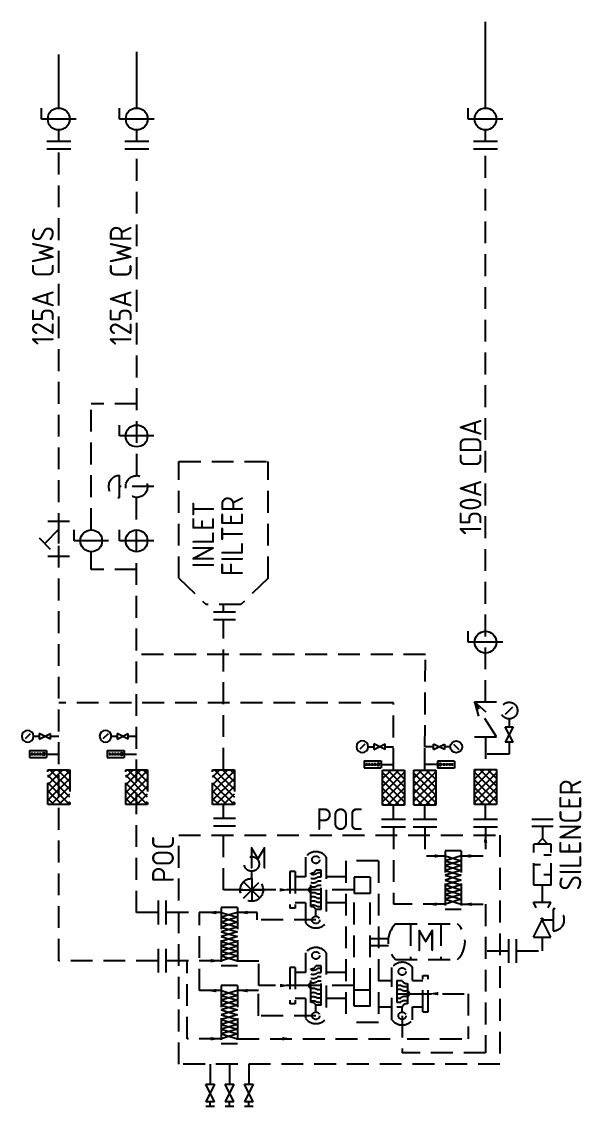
# Model space of a CAD drawing. Header units: millimetres. Extents: x -418 to 883, y -30 to 1351.
# Drawn here: x -331 to -267, y 639.8 to 763.9 of the extents above; entities that cross this region are included whole.
import ezdxf
from ezdxf.enums import TextEntityAlignment as Align

# ---------------------------------------------------------------- set-up
doc = ezdxf.new("R2010")
doc.units = ezdxf.units.MM
doc.header["$LTSCALE"] = 10
doc.linetypes.add('HIDDEN', pattern=[0.375, 0.25, -0.125])
for name, color, linetype in [('U-CDA-PIPE', 203, 'Continuous'), ('U-CDA-V', 2, 'Continuous'), ('U-CH-PIPE', 130, 'Continuous'), ('U-CH-V', 2, 'Continuous'), ('U-CW-V', 3, 'Continuous')]:
    doc.layers.add(name, color=color, linetype=linetype)
doc.styles.add('AA-TXT', font='isocp.shx', dxfattribs={"bigfont": 'chineset.shx'})

# ---------------------------------------------------------------- blocks, each defined once
blk = doc.blocks.new('A$C05D23F1C')
at = {"layer": 'U-CW-V', "color": 2}
for p, q in [((1.25, 0), (1.25, 3.95)), ((1.25, 3.95), (2.5, 3.95))]:
    blk.add_line(p, q, dxfattribs=at)
blk.add_circle((1.25, 1.98), 1.25, dxfattribs=at)
blk = doc.blocks.new('A$C5D640173')
at = {"layer": 'U-CDA-V'}
for p, q in [((0, 0), (0, 2.72)), ((0.88, 0), (0.88, 2.72))]:
    blk.add_line(p, q, dxfattribs=at)
blk = doc.blocks.new('A$C365B31E3')
at = {"layer": 'U-CH-V'}
h = blk.add_hatch(dxfattribs=at)
h.set_pattern_fill('ANSI37', color=2, scale=5, style=0)
h.set_pattern_definition([(45, (-252.0458, -353.4498), (-0.4419417, 0.4419417), []), (135, (-252.0458, -353.4498), (-0.4419417, -0.4419417), [])])
h.paths.add_polyline_path([(0, 2.5), (4, 2.5), (4, 0), (0, 0)])
at = {"layer": 'U-CH-V', "color": 2}
for p, q in [((0, 2.5), (4, 2.5)), ((0, 0), (0, 2.5)), ((4, 2.5), (4, 0)), ((4, 0), (0, 0))]:
    blk.add_line(p, q, dxfattribs=at)
blk = doc.blocks.new('A$C63832B58')
at = {"layer": 'U-CH-V'}
for p, q in [((-0.63, 2.56), (-0.63, -0.46)), ((-0.63, 2.56), (-0.63, -0.46)), ((-0.63, 2.56), (0.63, 2.56)), ((-0.63, 2.56), (0.63, 2.56)), ((-0.25, 2.15), (0.25, 2.15)), ((-0.25, 2.15), (0.25, 2.15)), ((0, 2.29), (0, 0.22)), ((0, 2.29), (0, 0.22)), ((0.63, 2.56), (0.63, -0.46)), ((0.63, 2.56), (0.63, -0.46)), ((-0.25, 1.65), (0.25, 1.65)), ((-0.25, 1.65), (0.25, 1.65)), ((-0.25, 1.14), (0.25, 1.14)), ((-0.25, 1.14), (0.25, 1.14)), ((-0.25, 0.64), (0.25, 0.64)), ((-0.25, 0.64), (0.25, 0.64)), ((-0.63, -0.46), (0.63, -0.46)), ((-0.63, -0.46), (0.63, -0.46)), ((0, -0.46), (0, -2.69)), ((0, -0.46), (0, -2.69))]:
    blk.add_line(p, q, dxfattribs=at)
blk.add_circle((0, 0), 0.223, dxfattribs=at)
blk.add_circle((0, 0), 0.223, dxfattribs=at)
blk = doc.blocks.new('A$C66643FB5')
at = {"layer": 'U-CW-V', "color": 2}
for p, q in [((0.6, 5.11), (1.52, 6.03)), ((1.06, 4.51), (1.06, 3.5)), ((1.56, 3.5), (0.56, 1.5)), ((1.56, 1.5), (0.56, 3.5)), ((0.56, 3.5), (1.56, 3.5)), ((1.56, 1.5), (0.56, 1.5)), ((1.06, 1.5), (1.06, 0))]:
    blk.add_line(p, q, dxfattribs=at)
blk.add_circle((1.06, 5.57), 1.06, dxfattribs=at)

msp = doc.modelspace()

# ---------------------------------------------------------------- hatches: boundary and pattern name
at = {"linetype": 'HIDDEN'}
h = msp.add_hatch(dxfattribs=at)
h.set_pattern_fill('ANSI37', color=252, scale=5, angle=-90, style=0)
h.set_pattern_definition([(315, (-681.47613, 930.36163), (0.4419417, 0.4419417), []), (45, (-681.47613, 930.36163), (-0.4419417, 0.4419417), [])])
h.paths.add_polyline_path([(-325.52, 678.32), (-325.52, 674.32), (-328.03, 674.32), (-328.03, 678.32)])
h = msp.add_hatch(dxfattribs=at)
h.set_pattern_fill('ANSI37', color=252, scale=5, angle=-90, style=0)
h.set_pattern_definition([(315, (-672.5576, 930.36163), (0.4419417, 0.4419417), []), (45, (-672.5576, 930.36163), (-0.4419417, 0.4419417), [])])
h.paths.add_polyline_path([(-316.6, 678.32), (-316.6, 674.32), (-319.11, 674.32), (-319.11, 678.32)])
h = msp.add_hatch(dxfattribs=at)
h.set_pattern_fill('ANSI37', color=252, scale=5, angle=-90, style=0)
h.set_pattern_definition([(315, (-662.61973, 930.36163), (0.4419417, 0.4419417), []), (45, (-662.61973, 930.36163), (-0.4419417, 0.4419417), [])])
h.paths.add_polyline_path([(-306.67, 678.32), (-306.67, 674.32), (-309.17, 674.32), (-309.17, 678.32)])

# ---------------------------------------------------------------- linework, layer by layer
at = {"color": 252, "linetype": 'HIDDEN'}
for p, q in [((-326.77, 656.45), (-326.77, 749.37)), ((-317.84, 711.98), (-317.84, 749.37)), ((-277.92, 686.07), (-277.92, 749.37)), ((-323.05, 705.77), (-323.05, 720.21)), ((-317.86, 720.21), (-323.05, 720.21)), ((-313.01, 713.6), (-302.82, 713.6)), ((-313.01, 700.23), (-313.01, 713.6)), ((-302.82, 700.23), (-302.82, 713.6)), ((-319.83, 709.48), (-319.83, 711.99)), ((-315.88, 710.73), (-319.83, 710.73)), ((-317.86, 661.97), (-317.86, 709.48)), ((-325.54, 706.71), (-328.01, 706.71)), ((-326.79, 706.71), (-326.79, 702.71)), ((-326.79, 705.8), (-328.38, 704.22)), ((-329.01, 704.85), (-327.74, 703.58)), ((-329.01, 704.85), (-327.74, 703.58)), ((-325.54, 702.71), (-328.01, 702.71)), ((-323.05, 701.25), (-323.05, 703.27)), ((-317.86, 701.25), (-323.05, 701.25)), ((-313.01, 700.23), (-309.91, 697.24)), ((-302.82, 700.23), (-305.92, 697.24)), ((-305.92, 697.24), (-309.91, 697.24)), ((-307.92, 696.34), (-307.92, 697.24)), ((-306.56, 696.34), (-309.28, 696.34)), ((-306.56, 695.46), (-309.28, 695.46)), ((-307.92, 678.32), (-307.92, 695.46)), ((-284.8, 691.51), (-317.86, 691.51)), ((-284.85, 680.9), (-284.8, 691.51)), ((-288.46, 685.99), (-326.77, 685.99)), ((-288.46, 678.27), (-288.46, 685.99)), ((-279.17, 686.07), (-277.88, 684.96)), ((-279.17, 686.07), (-278.73, 684.43)), ((-279.17, 686.07), (-276.66, 686.07)), ((-276.66, 682.07), (-279.17, 686.07)), ((-275.63, 684.68), (-274.81, 685.5)), ((-275.22, 684.14), (-275.22, 683.24)), ((-274.77, 683.24), (-275.67, 681.45)), ((-274.77, 681.45), (-275.67, 683.24)), ((-275.67, 683.24), (-274.77, 683.24)), ((-279.17, 682.07), (-276.66, 682.07)), ((-277.92, 682.07), (-277.92, 678.33)), ((-284.85, 678.27), (-284.85, 680.9)), ((-274.77, 681.45), (-275.67, 681.45)), ((-275.22, 681.45), (-275.22, 680.1)), ((-275.22, 680.1), (-277.92, 680.1)), ((-328.03, 674.32), (-328.03, 678.32)), ((-328.03, 678.32), (-325.52, 678.32)), ((-325.52, 678.32), (-325.52, 674.32)), ((-319.11, 674.32), (-319.11, 678.32)), ((-319.11, 678.32), (-316.6, 678.32)), ((-316.6, 678.32), (-316.6, 674.32)), ((-309.17, 674.32), (-309.17, 678.32)), ((-309.17, 678.32), (-306.67, 678.32)), ((-306.67, 678.32), (-306.67, 674.32)), ((-325.52, 674.32), (-328.03, 674.32)), ((-316.6, 674.32), (-319.11, 674.32)), ((-306.67, 674.32), (-309.17, 674.32)), ((-307.92, 672.75), (-307.92, 674.32)), ((-288.46, 672.57), (-288.46, 674.27)), ((-284.85, 672.57), (-284.85, 674.27)), ((-277.92, 672.62), (-277.92, 674.33)), ((-306.56, 672.75), (-309.28, 672.75)), ((-306.56, 671.87), (-309.28, 671.87)), ((-307.92, 664.56), (-307.92, 671.87)), ((-288.46, 671.73), (-288.46, 662.92)), ((-284.85, 671.73), (-284.85, 668.44)), ((-277.92, 671.73), (-277.92, 668.44)), ((-272.62, 672.64), (-270.19, 672.64)), ((-272.62, 671.85), (-270.19, 671.85)), ((-271.41, 671.85), (-271.41, 670.46)), ((-272.01, 669.8), (-271.41, 670.46)), ((-270.8, 669.8), (-271.41, 670.46)), ((-307.92, 664.56), (-307.92, 669.68)), ((-270.4, 669.8), (-272.41, 669.8)), ((-272.41, 665.1), (-272.41, 669.8)), ((-270.4, 665.1), (-270.4, 669.8)), ((-298.52, 668.32), (-298.52, 666.05)), ((-296.15, 668.32), (-296.15, 660.81)), ((-284.68, 668.44), (-282.56, 668.44)), ((-282.56, 669.04), (-282.56, 662.33)), ((-280.7, 669.04), (-282.56, 669.04)), ((-282.56, 668.44), (-280.7, 667.89)), ((-280.7, 668.44), (-282.56, 667.89)), ((-280.7, 669.04), (-280.7, 662.33)), ((-280.7, 668.44), (-277.92, 668.44)), ((-271.24, 668.56), (-270.4, 668.56)), ((-296.74, 666.82), (-297.34, 666.82)), ((-296.74, 662.3), (-296.74, 666.82)), ((-293.91, 667.87), (-293.91, 649.38)), ((-290.18, 667.87), (-293.91, 667.87)), ((-290.18, 667.87), (-290.18, 649.38)), ((-280.7, 667.89), (-282.56, 667.34)), ((-282.56, 667.89), (-280.7, 667.34)), ((-282.56, 667.34), (-280.7, 666.79)), ((-280.7, 667.34), (-282.56, 666.79)), ((-280.7, 666.79), (-282.56, 666.24)), ((-282.56, 666.79), (-280.7, 666.24)), ((-272.41, 667.45), (-271.62, 667.45)), ((-305.62, 665.49), (-303.76, 663.63)), ((-305.62, 663.63), (-303.76, 665.49)), ((-304.69, 665.88), (-304.69, 666.69)), ((-304.69, 665.88), (-304.69, 663.25)), ((-300.31, 666.65), (-300.31, 662.48)), ((-299.71, 666.65), (-300.31, 666.65)), ((-299.71, 666.65), (-299.71, 662.48)), ((-298.52, 666.05), (-299.71, 666.05)), ((-297.93, 662.64), (-297.93, 666.49)), ((-296.74, 666.51), (-297.17, 666.51)), ((-296.74, 666.02), (-297.17, 666.02)), ((-296.74, 665.54), (-297.17, 665.54)), ((-293.91, 666.05), (-296.15, 666.05)), ((-291.11, 666.01), (-292.97, 666.01)), ((-292.97, 666.01), (-292.97, 664.15)), ((-291.11, 666.01), (-291.11, 664.15)), ((-282.56, 666.24), (-280.7, 665.68)), ((-280.7, 666.24), (-282.56, 665.68)), ((-280.7, 665.68), (-282.56, 665.13)), ((-282.56, 665.68), (-280.7, 665.13)), ((-271.24, 666.34), (-270.4, 666.34)), ((-306, 664.56), (-307.92, 664.56)), ((-298.19, 664.56), (-307, 664.56)), ((-306, 664.56), (-303.38, 664.56)), ((-296.74, 664.56), (-297.93, 664.56)), ((-296.74, 665.06), (-297.17, 665.06)), ((-292.97, 664.56), (-296.74, 664.56)), ((-282.56, 665.13), (-280.7, 664.58)), ((-280.7, 665.13), (-282.56, 664.58)), ((-280.7, 664.58), (-282.56, 664.03)), ((-282.56, 664.58), (-280.7, 664.03)), ((-270.4, 665.1), (-272.41, 665.1)), ((-271.43, 665.1), (-271.43, 663.14)), ((-298.52, 663.07), (-299.71, 663.07)), ((-298.52, 663.07), (-298.52, 660.81)), ((-296.74, 664.07), (-297.17, 664.07)), ((-296.74, 663.58), (-297.17, 663.58)), ((-296.74, 663.1), (-297.17, 663.1)), ((-293.91, 663.07), (-296.15, 663.07)), ((-292.97, 653.1), (-292.97, 664.15)), ((-291.11, 664.15), (-292.97, 664.15)), ((-291.11, 653.1), (-291.11, 664.15)), ((-282.56, 664.03), (-280.7, 663.48)), ((-280.7, 664.03), (-282.56, 663.48)), ((-280.7, 663.48), (-282.56, 662.92)), ((-282.56, 663.48), (-280.7, 662.92)), ((-270.43, 659.14), (-272.43, 663.14)), ((-272.43, 659.14), (-270.43, 663.14)), ((-272.43, 663.14), (-270.43, 663.14)), ((-270.43, 663.14), (-270.43, 663.14)), ((-315.41, 661.97), (-317.86, 661.97)), ((-308.19, 661.97), (-314.53, 661.97)), ((-310.67, 653.03), (-310.67, 661.97)), ((-308.19, 662.56), (-308.19, 655.86)), ((-306.33, 662.56), (-308.19, 662.56)), ((-306.33, 661.97), (-308.19, 661.42)), ((-308.19, 661.97), (-306.33, 661.42)), ((-306.33, 662.56), (-306.33, 655.86)), ((-304.07, 661.97), (-306.33, 661.97)), ((-304.07, 661.12), (-304.07, 661.97)), ((-299.71, 662.48), (-300.31, 662.48)), ((-297.34, 661.55), (-297.34, 662.3)), ((-296.74, 662.3), (-297.34, 662.3)), ((-296.74, 662.62), (-297.17, 662.62)), ((-282.56, 662.92), (-288.46, 662.92)), ((-282.56, 662.92), (-284.68, 662.92)), ((-280.7, 662.33), (-282.56, 662.33)), ((-280.7, 662.92), (-277.92, 662.92)), ((-277.92, 662.92), (-277.92, 645.91)), ((-270.17, 662.39), (-270.17, 659.87)), ((-308.19, 661.42), (-306.33, 660.86)), ((-306.33, 661.42), (-308.19, 660.86)), ((-306.33, 660.86), (-308.19, 660.31)), ((-308.19, 660.86), (-306.33, 660.31)), ((-297.34, 661.12), (-304.07, 661.12)), ((-288.23, 660.66), (-281.11, 660.66)), ((-286.5, 660.66), (-286.5, 656.58)), ((-283.04, 660.66), (-283.04, 656.58)), ((-271.43, 661.14), (-270.17, 661.14)), ((-308.19, 660.31), (-306.33, 659.76)), ((-306.33, 660.31), (-308.19, 659.76)), ((-306.33, 659.76), (-308.19, 659.21)), ((-308.19, 659.76), (-306.33, 659.21)), ((-308.19, 659.21), (-306.33, 658.66)), ((-306.33, 659.21), (-308.19, 658.66)), ((-306.33, 658.66), (-308.19, 658.1)), ((-308.19, 658.66), (-306.33, 658.1)), ((-308.19, 658.1), (-306.33, 657.55)), ((-306.33, 658.1), (-308.19, 657.55)), ((-291.11, 659), (-289.05, 659)), ((-291.11, 658.19), (-289.04, 658.19)), ((-272.43, 659.14), (-270.43, 659.14)), ((-271.43, 659.14), (-271.43, 657.6)), ((-306.33, 657.55), (-308.19, 657)), ((-308.19, 657.55), (-306.33, 657)), ((-308.19, 657), (-306.33, 656.45)), ((-306.33, 657), (-308.19, 656.45)), ((-298.52, 657.36), (-298.52, 655.1)), ((-296.15, 657.36), (-296.15, 649.86)), ((-275.24, 657.56), (-277.92, 657.56)), ((-274.36, 657.6), (-271.43, 657.6)), ((-315.41, 656.45), (-326.77, 656.45)), ((-308.19, 656.45), (-314.53, 656.45)), ((-312.09, 647.52), (-312.09, 656.45)), ((-306.33, 655.86), (-308.19, 655.86)), ((-306.33, 656.45), (-303.89, 656.45)), ((-303.89, 653.61), (-303.89, 656.45)), ((-300.31, 655.69), (-300.31, 651.52)), ((-299.71, 655.69), (-300.31, 655.69)), ((-299.71, 655.69), (-299.71, 651.52)), ((-297.93, 651.68), (-297.93, 655.53)), ((-296.74, 655.87), (-297.34, 655.87)), ((-296.74, 655.55), (-297.17, 655.55)), ((-296.74, 651.35), (-296.74, 655.87)), ((-288.65, 649.7), (-288.65, 655.66)), ((-288.23, 656.58), (-281.11, 656.58)), ((-286.28, 654.17), (-286.28, 655.66)), ((-298.52, 655.1), (-299.71, 655.1)), ((-296.74, 655.07), (-297.17, 655.07)), ((-296.74, 654.59), (-297.17, 654.59)), ((-293.91, 655.1), (-296.15, 655.1)), ((-285.08, 650.6), (-285.08, 654.77)), ((-285.08, 654.77), (-284.49, 654.77)), ((-284.49, 650.6), (-284.49, 654.77)), ((-308.19, 653.63), (-308.19, 646.92)), ((-306.33, 653.63), (-308.19, 653.63)), ((-306.33, 653.63), (-306.33, 646.92)), ((-298.23, 653.61), (-303.89, 653.61)), ((-296.74, 653.61), (-297.93, 653.61)), ((-296.74, 654.11), (-297.17, 654.11)), ((-296.74, 653.11), (-297.17, 653.11)), ((-292.97, 653.61), (-296.74, 653.61)), ((-291.11, 653.1), (-292.97, 653.1)), ((-292.97, 651.24), (-292.97, 653.1)), ((-291.11, 651.24), (-291.11, 653.1)), ((-290.18, 654.17), (-288.65, 654.17)), ((-288.06, 654.17), (-288.06, 651.19)), ((-288.06, 654.17), (-287.46, 654.17)), ((-288.06, 653.66), (-287.63, 653.66)), ((-288.06, 653.18), (-287.63, 653.18)), ((-286.86, 653.84), (-286.86, 651.53)), ((-286.28, 654.17), (-285.08, 654.17)), ((-308.19, 653.03), (-310.67, 653.03)), ((-308.19, 653.03), (-306.33, 652.48)), ((-306.33, 653.03), (-308.19, 652.48)), ((-306.33, 652.48), (-308.19, 651.93)), ((-308.19, 652.48), (-306.33, 651.93)), ((-308.19, 651.93), (-306.33, 651.38)), ((-306.33, 651.93), (-308.19, 651.38)), ((-303.92, 653.03), (-306.33, 653.03)), ((-303.92, 650.15), (-303.92, 653.03)), ((-298.52, 652.12), (-299.71, 652.12)), ((-298.52, 652.12), (-298.52, 649.86)), ((-296.74, 652.63), (-297.17, 652.63)), ((-296.74, 652.15), (-297.17, 652.15)), ((-293.91, 652.12), (-296.15, 652.12)), ((-288.06, 652.68), (-286.86, 652.68)), ((-288.06, 652.18), (-287.63, 652.18)), ((-286.61, 652.68), (-279.89, 652.68)), ((-279.89, 652.68), (-279.89, 647.52)), ((-306.33, 651.38), (-308.19, 650.83)), ((-308.19, 651.38), (-306.33, 650.83)), ((-308.19, 650.83), (-306.33, 650.27)), ((-306.33, 650.83), (-308.19, 650.27)), ((-299.71, 651.52), (-300.31, 651.52)), ((-297.34, 650.59), (-297.34, 651.35)), ((-296.74, 651.35), (-297.34, 651.35)), ((-296.74, 651.67), (-297.17, 651.67)), ((-291.11, 651.24), (-292.97, 651.24)), ((-290.18, 651.19), (-288.65, 651.19)), ((-288.06, 651.7), (-287.63, 651.7)), ((-288.06, 651.19), (-287.46, 651.19)), ((-287.46, 650.57), (-287.46, 651.19)), ((-286.28, 649.7), (-286.28, 651.19)), ((-286.28, 651.19), (-285.08, 651.19)), ((-285.08, 650.6), (-284.49, 650.6)), ((-306.33, 650.27), (-308.19, 649.72)), ((-308.19, 650.27), (-306.33, 649.72)), ((-308.19, 649.72), (-306.33, 649.17)), ((-306.33, 649.72), (-308.19, 649.17)), ((-297.34, 650.15), (-303.92, 650.15)), ((-290.18, 649.38), (-293.91, 649.38)), ((-287.46, 650.15), (-287.46, 645.91)), ((-306.33, 649.17), (-308.19, 648.62)), ((-308.19, 649.17), (-306.33, 648.62)), ((-308.19, 648.62), (-306.33, 648.07)), ((-306.33, 648.62), (-308.19, 648.07)), ((-308.19, 647.52), (-312.09, 647.52)), ((-306.33, 648.07), (-308.19, 647.52)), ((-308.19, 648.07), (-306.33, 647.52)), ((-306.33, 646.92), (-308.19, 646.92)), ((-306.33, 647.52), (-288.04, 647.52)), ((-286.89, 647.52), (-279.89, 647.52)), ((-277.92, 645.91), (-287.46, 645.91)), ((-309.43, 644.6), (-309.43, 642.31)), ((-307.22, 644.6), (-307.22, 642.31)), ((-305.02, 644.6), (-305.02, 642.31)), ((-308.93, 642.31), (-309.93, 640.31)), ((-308.93, 640.31), (-309.93, 642.31)), ((-309.93, 642.31), (-308.93, 642.31)), ((-307.72, 642.31), (-306.72, 642.31)), ((-306.72, 640.31), (-307.72, 642.31)), ((-306.72, 642.31), (-307.72, 640.31)), ((-304.52, 642.31), (-305.52, 640.31)), ((-304.52, 640.31), (-305.52, 642.31)), ((-305.52, 642.31), (-304.52, 642.31)), ((-308.93, 640.31), (-309.93, 640.31)), ((-309.93, 639.79), (-308.93, 639.79)), ((-309.43, 639.79), (-309.43, 640.31)), ((-306.72, 640.31), (-307.72, 640.31)), ((-307.72, 639.79), (-306.72, 639.79)), ((-307.22, 639.79), (-307.22, 640.31)), ((-304.52, 640.31), (-305.52, 640.31)), ((-305.52, 639.79), (-304.52, 639.79)), ((-305.02, 639.79), (-305.02, 640.31))]:
    msp.add_line(p, q, dxfattribs=at)
msp.add_lwpolyline([(-313.03, 644.6), (-313.03, 670.83), (-276.28, 670.83), (-276.28, 644.6)], close=True, dxfattribs=at)
for points in [[(-277.92, 671.16, 0, 0.394, 0), (-277.92, 669.97, 0, 0, 0)], [(-282.56, 668.44, 0, 0.394, 0), (-283.74, 668.44, 0, 0, 0)], [(-278.7, 668.44, 0, 0.394, 0), (-279.88, 668.44, 0, 0, 0)], [(-300.31, 664.56, 0, 0.394, 0), (-301.49, 664.56, 0, 0, 0)], [(-284.68, 662.92, 0, 0.394, 0), (-283.5, 662.92, 0, 0, 0)], [(-280.7, 662.92, 0, 0.394, 0), (-279.51, 662.92, 0, 0, 0)], [(-309.93, 661.97, 0, 0.394, 0), (-308.75, 661.97, 0, 0, 0)], [(-306.33, 661.97, 0, 0.394, 0), (-305.15, 661.97, 0, 0, 0)], [(-308.19, 656.45, 0, 0.394, 0), (-309.37, 656.45, 0, 0, 0)], [(-309.93, 653.03, 0, 0.394, 0), (-308.75, 653.03, 0, 0, 0)], [(-306.33, 653.03, 0, 0.394, 0), (-305.15, 653.03, 0, 0, 0)], [(-300.27, 653.61, 0, 0.394, 0), (-301.45, 653.61, 0, 0, 0)], [(-284.49, 652.68, 0, 0.394, 0), (-283.31, 652.68, 0, 0, 0)], [(-308.19, 647.52, 0, 0.394, 0), (-309.37, 647.52, 0, 0, 0)], [(-300, 647.52, 0, 0.394, 0), (-301.18, 647.52, 0, 0, 0)]]:
    msp.add_lwpolyline(points, format="xyseb", dxfattribs=at)
for centre, radius in [((-317.86, 710.73), 1.25), ((-275.22, 685.09), 0.952), ((-304.69, 667.53), 0.845), ((-297.34, 668.01), 0.429), ((-304.69, 664.56), 1.31), ((-297.34, 661.12), 0.429), ((-297.34, 657.06), 0.429), ((-287.46, 655.22), 0.429), ((-297.34, 650.16), 0.429), ((-287.46, 650.15), 0.429)]:
    msp.add_circle(centre, radius, dxfattribs=at)
for centre, radius, start, end in [((-319.83, 710.73), 1.25, 90, 270), ((-297.34, 667.45), 1.47, 36.1978, 143.8022), ((-297.87, 667.08), 0.589, 263.7967, 334.7013), ((-297.66, 667.14), 0.807, 250.2833, 308.0313), ((-297.66, 666.66), 0.807, 250.2833, 308.0313), ((-297.66, 666.18), 0.807, 250.2833, 308.0313), ((-297.93, 664.56), 0.253, 90, 270), ((-297.66, 665.7), 0.807, 250.2833, 308.0313), ((-297.66, 663.43), 0.807, 51.9687, 109.7167), ((-297.66, 662.95), 0.807, 51.9687, 109.7167), ((-297.66, 662.47), 0.807, 51.9687, 109.7167), ((-297.66, 661.99), 0.807, 51.9687, 109.7167), ((-297.87, 662.05), 0.589, 25.2987, 96.2033), ((-270.17, 661.13), 1.26, 270, 90), ((-297.34, 661.68), 1.47, 216.1978, 323.8022), ((-286.19, 658.62), 2.88, 135, 225), ((-283.15, 658.62), 2.88, 315, 45), ((-297.34, 656.49), 1.47, 36.1978, 143.8022), ((-297.87, 656.12), 0.589, 263.7967, 334.7013), ((-297.66, 656.18), 0.807, 250.2833, 308.0313), ((-287.46, 654.8), 1.47, 36.1978, 143.8022), ((-297.66, 655.7), 0.807, 250.2833, 308.0313), ((-297.66, 655.22), 0.807, 250.2833, 308.0313), ((-297.93, 653.61), 0.253, 90, 270), ((-297.66, 654.74), 0.807, 250.2833, 308.0313), ((-297.66, 652.47), 0.807, 51.9687, 109.7167), ((-287.14, 654.3), 0.807, 231.9687, 289.7167), ((-287.14, 653.82), 0.807, 231.9687, 289.7167), ((-286.93, 654.42), 0.589, 205.2987, 276.2033), ((-297.66, 651.99), 0.807, 51.9687, 109.7167), ((-297.66, 651.51), 0.807, 51.9687, 109.7167), ((-297.66, 651.03), 0.807, 51.9687, 109.7167), ((-287.14, 651.55), 0.807, 70.2833, 128.0313), ((-287.14, 651.07), 0.807, 70.2833, 128.0313), ((-286.86, 652.68), 0.253, 270, 90), ((-297.87, 651.1), 0.589, 25.2987, 96.2033), ((-286.93, 650.94), 0.589, 83.7967, 154.7013), ((-297.34, 650.72), 1.47, 216.1978, 323.8022), ((-287.46, 650.57), 1.47, 216.1978, 323.8022)]:
    msp.add_arc(centre, radius, start, end, dxfattribs=at)
at = {"layer": 'U-CDA-PIPE'}
for p, q in [((-277.92, 754.05), (-277.92, 763.94)), ((-277.92, 750.25), (-277.92, 751.55))]:
    msp.add_line(p, q, dxfattribs=at)
at = {"layer": 'U-CH-PIPE'}
for p, q in [((-326.77, 754.05), (-326.77, 760.19)), ((-317.84, 754.05), (-317.84, 760.48)), ((-326.77, 750.25), (-326.77, 751.46)), ((-317.84, 750.25), (-317.84, 751.46))]:
    msp.add_line(p, q, dxfattribs=at)

# ---------------------------------------------------------------- block references
at = {"color": 252, "linetype": 'HIDDEN'}
for name, p, rotation in [('A$C05D23F1C', (-315.88, 715.27), 90), ('A$C05D23F1C', (-321.07, 703.27), 90), ('A$C05D23F1C', (-315.88, 703.27), 90), ('A$C05D23F1C', (-275.94, 691.66), 90), ('A$C365B31E3', (-289.71, 678.27), 270), ('A$C365B31E3', (-286.11, 678.27), 270), ('A$C365B31E3', (-279.17, 678.33), 270), ('A$C5D640173', (-287.1, 671.73), 90), ('A$C5D640173', (-283.49, 671.73), 90), ('A$C5D640173', (-276.56, 671.73), 90), ('A$C5D640173', (-314.53, 663.33), 180), ('A$C5D640173', (-314.53, 657.81), 180)]:
    msp.add_blockref(name, p, dxfattribs=dict(at, rotation=rotation))
at = {"color": 252, "linetype": 'HIDDEN', "zscale": 0.6399999999999864}
for name, p, xscale, yscale, rotation in [('A$C66643FB5', (-326.77, 682.82), -0.6399999999999877, 0.6399999999999877, 90), ('A$C66643FB5', (-317.86, 682.82), -0.6399999999999877, 0.6399999999999877, 90), ('A$C66643FB5', (-288.46, 681.63), -0.6399999999999877, 0.6399999999999877, 90), ('A$C66643FB5', (-284.84, 681.61), 0.6399999999999864, 0.6399999999999864, 270), ('A$C63832B58', (-328.49, 680.11), -0.6399999999999877, 0.6399999999999877, 90), ('A$C63832B58', (-319.58, 680.11), -0.6399999999999877, 0.6399999999999877, 90), ('A$C63832B58', (-290.18, 678.93), -0.6399999999999877, 0.6399999999999877, 90), ('A$C63832B58', (-283.12, 678.91), 0.6399999999999864, 0.6399999999999864, 270)]:
    msp.add_blockref(name, p, dxfattribs=dict(at, xscale=xscale, yscale=yscale, rotation=rotation))
at = {"color": 252, "linetype": 'HIDDEN', "xscale": -1}
msp.add_blockref('A$C5D640173', (-274.36, 656.2), dxfattribs=at)
at = {"layer": 'U-CDA-V'}
for name, p, rotation in [('A$C05D23F1C', (-324.8, 751.55), 90), ('A$C05D23F1C', (-315.87, 751.55), 90), ('A$C05D23F1C', (-275.94, 751.55), 90), ('A$C5D640173', (-328.13, 750.25), 270), ('A$C5D640173', (-319.2, 750.25), 270), ('A$C5D640173', (-279.28, 750.25), 270)]:
    msp.add_blockref(name, p, dxfattribs=dict(at, rotation=rotation))

# ---------------------------------------------------------------- texts
at = {"color": 252, "linetype": 'HIDDEN', "style": 'AA-TXT'}
for s, p in [('125A CWS', (-327.34, 726.91)), ('125A CWR', (-318.44, 726.9)), ('FILTER', (-305.68, 700.47)), ('INLET', (-308.99, 701.39)), ('SILENCER', (-266.96, 664.48)), ('POC', (-313.59, 665.38))]:
    msp.add_text(s, height=2.5, rotation=90, dxfattribs=at).set_placement(p)
msp.add_text('150A CDA', height=2.5, rotation=90, dxfattribs=at).set_placement((-279.64, 711.85), align=Align.MIDDLE_CENTER)
for s, p in [('POC', (-297.32, 671.4)), ('M', (-305.06, 666.98)), ('M', (-285.86, 657.53))]:
    msp.add_text(s, height=2.5, dxfattribs=at).set_placement(p)

doc.saveas('drawing.dxf')
